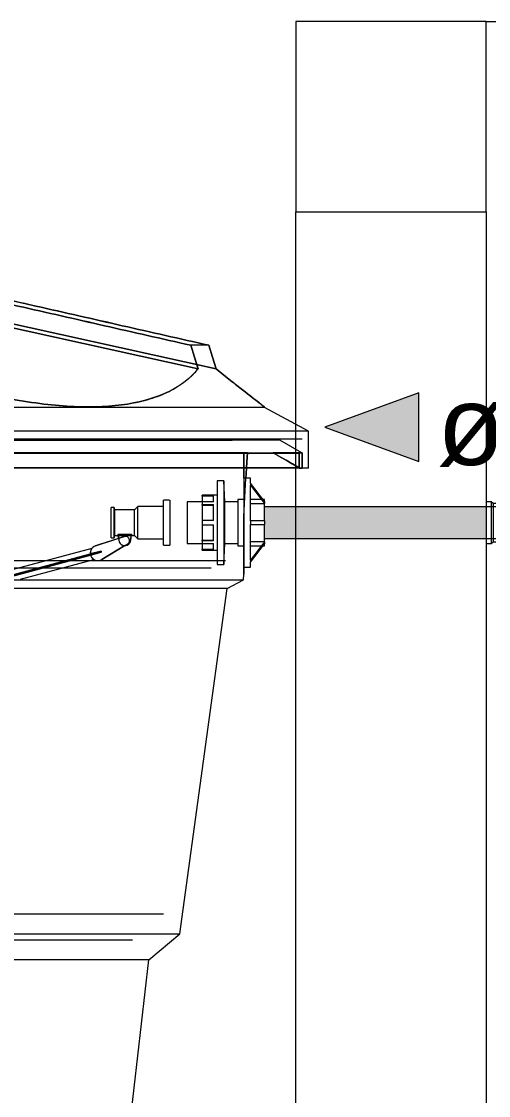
# Model space of a CAD drawing. Header units: metres. Extents: x 34 to 87, y -2.3 to 19.3.
# Drawn here: x 53.261 to 53.629, y 4.054 to 4.9 of the extents above; entities that cross this region are included whole.
import ezdxf

# ---------------------------------------------------------------- set-up
doc = ezdxf.new("R2010")
doc.units = ezdxf.units.M
for name, color, linetype, lineweight in [('A-DETL', 7, 'Continuous', 5), ('G-ANNO-DIMS', 7, 'Continuous', 5), ('P-PIPE', 7, 'Continuous', 5), ('P-PIPE-IDEN', 7, 'Continuous', 5), ('P-SANR-FIXT', 7, 'Continuous', 5), ('S-BEAM', 7, 'Continuous', 5)]:
    doc.layers.add(name, color=color, linetype=linetype, lineweight=lineweight)
doc.styles.add('Arial', font='arial.ttf', dxfattribs={"height": 0.0625})

# ---------------------------------------------------------------- blocks, each defined once
blk = doc.blocks.new('IFC_ifc-3-BB')
at = {"layer": 'S-BEAM', "color": 253, "lineweight": 18, "true_color": 0xaaaaaa}
for p, q in [((41.33262, 4.9), (41.18262, 4.9)), ((41.18262, 4.9), (41.18262, 4.75)), ((41.33262, 4.75), (41.33262, 4.9)), ((41.18262, 4.75), (41.33262, 4.75))]:
    blk.add_line(p, q, dxfattribs=at)
blk = doc.blocks.new('Caixa d_água de polietileno 1000 a 5000 Litros - Fortlev - 1000 L-3700675-BB')
at = {"layer": 'P-SANR-FIXT', "color": 254, "true_color": 0xd2d2d2}
for p, q in [((41.11983, 4.62611), (40.60873, 4.73921)), ((40.60873, 4.73921), (41.11983, 4.62611)), ((41.15793, 4.59567), (41.15674, 4.59567)), ((41.11563, 4.5709), (39.74961, 4.5709)), ((41.11563, 4.5709), (39.74961, 4.5709)), ((41.04569, 4.57), (40.75873, 4.57)), ((41.07117, 4.57), (41.04569, 4.57)), ((41.15579, 4.57), (41.07117, 4.57)), ((41.18762, 4.5709), (41.11576, 4.5709)), ((41.18762, 4.5709), (41.11576, 4.5709)), ((41.16995, 4.57), (41.15579, 4.57)), ((40.87284, 4.5598), (41.18523, 4.5598)), ((41.18488, 4.56), (41.18664, 4.56)), ((41.18523, 4.56), (41.18762, 4.56)), ((41.18523, 4.56), (41.18523, 4.54785)), ((41.18523, 4.56), (41.18762, 4.56)), ((41.18523, 4.54825), (41.18523, 4.5598)), ((41.18668, 4.56), (41.18727, 4.56)), ((41.18742, 4.56), (41.18762, 4.56)), ((41.18762, 4.56), (41.18762, 4.54785)), ((41.18762, 4.54785), (41.18762, 4.56)), ((41.18523, 4.54785), (40.49262, 4.54785)), ((41.12085, 4.54825), (40.80377, 4.54825)), ((41.14028, 4.54825), (41.12109, 4.54825)), ((41.15559, 4.54825), (41.14051, 4.54825)), ((41.14162, 4.54785), (41.14162, 4.50995)), ((41.14162, 4.54005), (41.14162, 4.54785)), ((41.14373, 4.54785), (41.14329, 4.54)), ((41.14373, 4.54785), (41.14375, 4.54825)), ((41.18523, 4.54785), (41.14418, 4.54785)), ((41.16962, 4.54825), (41.15581, 4.54825)), ((41.18024, 4.54825), (41.16975, 4.54825)), ((41.18523, 4.54825), (41.18035, 4.54825)), ((41.18523, 4.54785), (41.18523, 4.54825)), ((41.18523, 4.54785), (41.18762, 4.54785)), ((41.18762, 4.54785), (41.18523, 4.54785)), ((41.19262, 4.54785), (41.18787, 4.54785)), ((40.98486, 4.47503), (40.85535, 4.47503)), ((40.98353, 4.47503), (40.89047, 4.47503)), ((41.05541, 4.47503), (40.98353, 4.47503)), ((41.10505, 4.47503), (41.02037, 4.47503)), ((41.10336, 4.47503), (41.05541, 4.47503)), ((41.10505, 4.47503), (41.10336, 4.47503)), ((41.12703, 4.47503), (41.10516, 4.47503)), ((41.1207, 4.47503), (41.10516, 4.47503)), ((41.12703, 4.47503), (41.12624, 4.47503)), ((41.09039, 4.46905), (40.46319, 4.46905)), ((41.05917, 4.46905), (40.998, 4.46905)), ((41.10936, 4.46905), (41.05917, 4.46905)), ((41.10143, 4.46905), (41.09039, 4.46905)), ((41.11572, 4.46905), (41.10143, 4.46905)), ((41.11572, 4.46905), (41.10936, 4.46905)), ((41.04098, 4.19636), (40.45763, 4.19636)), ((41.05432, 4.19636), (40.64883, 4.19636)), ((41.05432, 4.19636), (41.04098, 4.19636)), ((41.07225, 4.19636), (41.05436, 4.19636)), ((41.07225, 4.19636), (41.05436, 4.19636)), ((41.07826, 4.19636), (41.07225, 4.19636)), ((41.07675, 4.19636), (41.07225, 4.19636)), ((41.07826, 4.19636), (41.07675, 4.19636)), ((41.04734, 4.17588), (40.80491, 4.17588)), ((40.97786, 4.17588), (40.87189, 4.17588)), ((41.04734, 4.17588), (40.97786, 4.17588)), ((41.05385, 4.17588), (41.04752, 4.17588)), ((41.05385, 4.17588), (41.04752, 4.17588))]:
    blk.add_line(p, q, dxfattribs=at)
at = {"layer": 'P-SANR-FIXT', "color": 8, "true_color": 0x808080}
for p, q in [((40.63085, 4.73122), (41.10551, 4.62611)), ((41.11402, 4.64478), (41.09978, 4.64478)), ((41.15793, 4.59567), (39.7073, 4.59567)), ((41.15793, 4.59567), (41.15775, 4.59625)), ((41.19262, 4.57723), (41.15793, 4.59567)), ((41.19262, 4.57723), (39.67262, 4.57723)), ((41.19262, 4.54785), (41.19262, 4.57723)), ((41.18727, 4.56), (41.16995, 4.57)), ((41.19262, 4.54785), (39.67262, 4.54785)), ((41.14138, 4.46), (41.14162, 4.46431)), ((41.1285, 4.45319), (40.45977, 4.45319)), ((40.45978, 4.46), (41.14138, 4.46)), ((41.09112, 4.18104), (41.1285, 4.45319)), ((41.1285, 4.45319), (41.14138, 4.46)), ((40.45763, 4.18104), (41.09112, 4.18104)), ((41.0667, 4.16055), (41.09112, 4.18104)), ((41.0667, 4.16055), (40.45763, 4.16055)), ((41.04762, 3.99521), (41.0667, 4.16055))]:
    blk.add_line(p, q, dxfattribs=at)
at = {"layer": 'P-SANR-FIXT', "color": 7, "true_color": 0xf9f9f9}
for p, q in [((41.10551, 4.62611), (40.65263, 4.72639)), ((41.11402, 4.64478), (41.09978, 4.64478)), ((41.10547, 4.62624), (41.10451, 4.62939)), ((41.1308, 4.57), (40.20895, 4.57)), ((41.13244, 4.57), (41.13082, 4.57)), ((41.13182, 4.56), (41.14174, 4.56)), ((41.13255, 4.56), (41.13183, 4.56)), ((41.13969, 4.56), (41.13255, 4.56)), ((41.14191, 4.56), (41.13969, 4.56)), ((41.14162, 4.56), (41.14441, 4.56)), ((41.14441, 4.56), (41.14162, 4.56)), ((41.14162, 4.5598), (41.14162, 4.54825)), ((41.14162, 4.54825), (41.14162, 4.5598)), ((41.14423, 4.55677), (41.14375, 4.54825)), ((41.14439, 4.5598), (41.14423, 4.5569)), ((41.18662, 4.56), (41.18523, 4.56)), ((41.18702, 4.56), (41.18668, 4.56)), ((40.98671, 4.54785), (40.95075, 4.54785)), ((41.13077, 4.54785), (40.98682, 4.54785)), ((41.13113, 4.54785), (41.1308, 4.54785)), ((41.13383, 4.54825), (41.13132, 4.54825)), ((41.1323, 4.54785), (41.13141, 4.54785)), ((41.13916, 4.54785), (41.13247, 4.54785)), ((41.14179, 4.54785), (41.13925, 4.54785)), ((41.14399, 4.54785), (41.14193, 4.54785)), ((41.15572, 4.54825), (41.14937, 4.54825)), ((41.15698, 4.54825), (41.15591, 4.54825)), ((41.16905, 4.54825), (41.16232, 4.54825)), ((41.17784, 4.54825), (41.17264, 4.54825)), ((41.18523, 4.54825), (41.1804, 4.54825)), ((41.11202, 4.45319), (40.9388, 4.45319)), ((40.96401, 4.46), (41.10819, 4.46)), ((41.10845, 4.46), (41.11306, 4.46)), ((41.11365, 4.45319), (41.11226, 4.45319)), ((41.11321, 4.46), (41.11467, 4.46)), ((40.84819, 4.18104), (41.01724, 4.18104)), ((41.01729, 4.18104), (41.06037, 4.18104)), ((40.99561, 4.16055), (40.45763, 4.16055)), ((41.05176, 4.16055), (40.99575, 4.16055))]:
    blk.add_line(p, q, dxfattribs=at)
at = {"layer": 'P-SANR-FIXT', "color": 7, "true_color": 0xefefef}
for p, q in [((41.02733, 4.59567), (40.65732, 4.59567)), ((41.15638, 4.59567), (41.02733, 4.59567)), ((40.98663, 4.57723), (40.52787, 4.57723)), ((41.16874, 4.57723), (40.98663, 4.57723)), ((41.17916, 4.57723), (41.16874, 4.57723)), ((41.18662, 4.57723), (41.17916, 4.57723)), ((41.19262, 4.57723), (41.18662, 4.57723)), ((40.20903, 4.57), (41.1308, 4.57)), ((40.20903, 4.57), (41.1308, 4.57)), ((41.13085, 4.57), (41.1323, 4.57)), ((41.13085, 4.57), (41.1323, 4.57)), ((41.16995, 4.57), (41.13244, 4.57)), ((40.49262, 4.56), (41.05857, 4.56)), ((41.01807, 4.56), (40.57521, 4.56)), ((41.14441, 4.56), (41.01821, 4.56)), ((41.0586, 4.56), (41.15435, 4.56)), ((41.14375, 4.54825), (41.14423, 4.55677)), ((41.14423, 4.5569), (41.14439, 4.5598)), ((41.14455, 4.56), (41.15435, 4.56)), ((41.15464, 4.56), (41.16424, 4.56)), ((41.15465, 4.56), (41.16424, 4.56)), ((41.16441, 4.56), (41.16482, 4.56)), ((41.16441, 4.56), (41.16482, 4.56)), ((41.16482, 4.56), (41.17393, 4.56)), ((41.16482, 4.56), (41.16849, 4.55789)), ((41.16849, 4.55789), (41.16482, 4.56)), ((41.17393, 4.56), (41.16482, 4.56)), ((41.17409, 4.56), (41.18488, 4.56)), ((41.18488, 4.56), (41.17409, 4.56)), ((41.18488, 4.56), (41.18664, 4.56)), ((41.18523, 4.56), (41.18673, 4.56)), ((41.18523, 4.5598), (41.18523, 4.54825)), ((41.18523, 4.54825), (41.18523, 4.5598)), ((41.18668, 4.56), (41.18727, 4.56)), ((41.18677, 4.56), (41.18702, 4.56)), ((41.18762, 4.56), (41.18727, 4.56)), ((41.13197, 4.54785), (41.13113, 4.54785)), ((41.13947, 4.54785), (41.13213, 4.54785)), ((41.14193, 4.54785), (41.13956, 4.54785)), ((41.14162, 4.54825), (41.14162, 4.54785)), ((41.14162, 4.54785), (41.14162, 4.54825)), ((41.14375, 4.54825), (41.14373, 4.54785)), ((41.18787, 4.54785), (41.14422, 4.54785)), ((41.14937, 4.54825), (41.14423, 4.54825)), ((41.16232, 4.54825), (41.15698, 4.54825)), ((41.17264, 4.54825), (41.16919, 4.54825)), ((41.17934, 4.54825), (41.17784, 4.54825)), ((41.1804, 4.54825), (41.17943, 4.54825)), ((41.18002, 4.55125), (41.18523, 4.54825)), ((41.18523, 4.54825), (41.18002, 4.55125)), ((40.9948, 4.47503), (40.98486, 4.47503)), ((41.02037, 4.47503), (40.99495, 4.47503)), ((40.998, 4.46905), (40.96251, 4.46905)), ((41.1285, 4.45319), (41.11373, 4.45319)), ((41.11467, 4.46), (41.14138, 4.46)), ((41.06037, 4.18104), (41.09112, 4.18104)), ((41.0667, 4.16055), (41.05189, 4.16055))]:
    blk.add_line(p, q, dxfattribs=at)
at = {"layer": 'P-SANR-FIXT', "color": 7, "true_color": 0xfcfcfc}
for p, q in [((40.92076, 4.56), (41.00931, 4.56)), ((40.99316, 4.56), (40.96635, 4.56)), ((41.01807, 4.56), (40.99317, 4.56)), ((41.00931, 4.56), (41.01829, 4.56)), ((41.04097, 4.56), (41.01821, 4.56)), ((41.01843, 4.56), (41.05856, 4.56)), ((41.0618, 4.56), (41.04098, 4.56)), ((41.0586, 4.56), (41.1082, 4.56)), ((41.08048, 4.56), (41.0618, 4.56)), ((41.09695, 4.56), (41.08048, 4.56)), ((41.10812, 4.56), (41.09695, 4.56)), ((41.11115, 4.56), (41.10818, 4.56)), ((41.10827, 4.56), (41.12603, 4.56)), ((41.12303, 4.56), (41.11115, 4.56)), ((41.126, 4.56), (41.12303, 4.56)), ((41.13169, 4.56), (41.12605, 4.56)), ((41.12607, 4.56), (41.13165, 4.56)), ((41.14174, 4.56), (41.14302, 4.56)), ((41.14441, 4.56), (41.14191, 4.56)), ((41.14302, 4.56), (41.14455, 4.56)), ((41.14469, 4.5598), (41.14998, 4.5598)), ((41.15356, 4.5598), (41.16048, 4.5598)), ((41.16102, 4.5598), (41.16301, 4.5598)), ((41.16461, 4.5598), (41.17128, 4.5598)), ((41.17299, 4.5598), (41.17892, 4.5598)), ((41.1804, 4.5598), (41.18497, 4.5598)), ((40.98663, 4.54785), (40.95083, 4.54785)), ((40.98685, 4.54825), (40.97538, 4.54825)), ((41.12029, 4.54785), (40.98674, 4.54785)), ((40.99009, 4.54825), (40.98697, 4.54825)), ((41.01871, 4.54825), (41.00594, 4.54825)), ((41.01957, 4.54825), (41.0188, 4.54825)), ((41.04704, 4.54825), (41.0339, 4.54825)), ((41.07229, 4.54825), (41.06024, 4.54825)), ((41.09035, 4.54825), (41.08485, 4.54825)), ((41.09522, 4.54825), (41.09062, 4.54825)), ((41.11576, 4.54825), (41.10657, 4.54825)), ((41.13103, 4.54785), (41.12029, 4.54785)), ((41.13099, 4.54825), (41.1254, 4.54825)), ((41.13132, 4.54825), (41.13099, 4.54825)), ((41.13141, 4.54785), (41.13106, 4.54785)), ((41.1394, 4.54825), (41.13383, 4.54825)), ((41.14191, 4.54825), (41.13971, 4.54825)), ((41.14401, 4.54785), (41.14179, 4.54785)), ((41.14406, 4.54825), (41.1427, 4.54825))]:
    blk.add_line(p, q, dxfattribs=at)
at = {"layer": 'P-SANR-FIXT', "color": 7, "true_color": 0xfefefe}
for p, q in [((40.96661, 4.5598), (40.97474, 4.5598)), ((40.97474, 4.5598), (40.98978, 4.5598)), ((40.98978, 4.5598), (40.99322, 4.5598)), ((40.99328, 4.5598), (40.99954, 4.5598)), ((40.99956, 4.5598), (41.00619, 4.5598)), ((41.00619, 4.5598), (41.01822, 4.5598)), ((41.0184, 4.5598), (41.01973, 4.5598)), ((41.01973, 4.5598), (41.03467, 4.5598)), ((41.03467, 4.5598), (41.03553, 4.5598)), ((41.03574, 4.5598), (41.0412, 4.5598)), ((41.04124, 4.5598), (41.04762, 4.5598)), ((41.04762, 4.5598), (41.0586, 4.5598)), ((41.05871, 4.5598), (41.06085, 4.5598)), ((41.06085, 4.5598), (41.06204, 4.5598)), ((41.06208, 4.5598), (41.07285, 4.5598)), ((41.07285, 4.5598), (41.07623, 4.5598)), ((41.07651, 4.5598), (41.08055, 4.5598)), ((41.08092, 4.5598), (41.08446, 4.5598)), ((41.08446, 4.5598), (41.09587, 4.5598)), ((41.09587, 4.5598), (41.097, 4.5598)), ((41.09703, 4.5598), (41.10523, 4.5598)), ((41.10523, 4.5598), (41.1114, 4.5598)), ((41.11143, 4.5598), (41.11637, 4.5598)), ((41.11665, 4.5598), (41.1181, 4.5598)), ((41.11831, 4.5598), (41.12326, 4.5598)), ((41.12326, 4.5598), (41.13115, 4.5598)), ((41.13139, 4.5598), (41.13178, 4.5598)), ((41.13449, 4.5598), (41.13552, 4.5598)), ((41.13552, 4.5598), (41.13948, 4.5598)), ((41.14192, 4.5598), (41.14346, 4.5598)), ((41.14367, 4.5598), (41.14469, 4.5598))]:
    blk.add_line(p, q, dxfattribs=at)
at = {"layer": 'P-SANR-FIXT', "color": 7, "true_color": 0xfdfdfd}
for p, q in [((41.13194, 4.5598), (41.1327, 4.5598)), ((41.13272, 4.5598), (41.13449, 4.5598)), ((41.13948, 4.5598), (41.13991, 4.5598)), ((41.13996, 4.5598), (41.14192, 4.5598)), ((41.14998, 4.5598), (41.15314, 4.5598)), ((41.16301, 4.5598), (41.16461, 4.5598)), ((41.17128, 4.5598), (41.17298, 4.5598)), ((41.17892, 4.5598), (41.1804, 4.5598)), ((40.97538, 4.54825), (40.96648, 4.54825)), ((41.00594, 4.54825), (40.99009, 4.54825)), ((41.0339, 4.54825), (41.01957, 4.54825)), ((41.06024, 4.54825), (41.04704, 4.54825)), ((41.08485, 4.54825), (41.07229, 4.54825)), ((41.10657, 4.54825), (41.09522, 4.54825)), ((41.1181, 4.54825), (41.11576, 4.54825)), ((41.12042, 4.54825), (41.1181, 4.54825)), ((41.1254, 4.54825), (41.12069, 4.54825)), ((41.14258, 4.54825), (41.14191, 4.54825))]:
    blk.add_line(p, q, dxfattribs=at)
at = {"layer": 'P-SANR-FIXT', "color": 8, "true_color": 0x808080, "flags": 128}
for points in [[(41.09978, 4.64478), (41.10265, 4.63544), (41.10551, 4.62611)], [(41.11983, 4.62611), (41.11693, 4.63544), (41.11402, 4.64478)], [(41.14162, 4.50995), (41.14301, 4.53498), (41.14373, 4.54785)]]:
    blk.add_lwpolyline(points, dxfattribs=at)
at = {"layer": 'P-SANR-FIXT', "color": 7, "true_color": 0xf9f9f9, "flags": 128}
blk.add_lwpolyline([(41.10447, 4.62951), (41.10265, 4.63544), (41.09978, 4.64478)], dxfattribs=at)
at = {"layer": 'P-SANR-FIXT', "color": 254, "true_color": 0xd2d2d2, "flags": 128}
for points in [[(41.11402, 4.64478), (41.11693, 4.63544), (41.11983, 4.62611)], [(41.18523, 4.5598), (41.18506, 4.5599), (41.18488, 4.56)]]:
    blk.add_lwpolyline(points, dxfattribs=at)
at = {"layer": 'P-SANR-FIXT', "color": 7, "true_color": 0xefefef, "flags": 128}
for points in [[(41.16874, 4.55774), (41.17502, 4.55413), (41.17976, 4.5514)], [(41.17976, 4.5514), (41.17502, 4.55413), (41.16874, 4.55774)], [(41.18488, 4.56), (41.18506, 4.5599), (41.18523, 4.5598)]]:
    blk.add_lwpolyline(points, dxfattribs=at)
at = {"layer": 'P-SANR-FIXT', "color": 8, "true_color": 0x808080}
for points, knots in [([(40.55612, 4.76841), (40.56725, 4.76584), (40.58966, 4.76071), (40.62352, 4.753), (40.65178, 4.74656), (40.67439, 4.74141), (40.69138, 4.73755), (40.70838, 4.73369), (40.73103, 4.72854), (40.75935, 4.7221), (40.79337, 4.71437), (40.86141, 4.69891), (40.94085, 4.68087), (41.03166, 4.66025), (41.07708, 4.64994), (41.09978, 4.64478)], [0, 0, 0, 0, 0.0625, 0.125, 0.1875, 0.21875, 0.25, 0.28125, 0.3125, 0.375, 0.4375, 0.5, 0.75, 0.875, 1, 1, 1, 1]), ([(41.11402, 4.64478), (41.09127, 4.64994), (41.04579, 4.66025), (40.97754, 4.67572), (40.90927, 4.69118), (40.85237, 4.70406), (40.80681, 4.71437), (40.77265, 4.7221), (40.74415, 4.72854), (40.72134, 4.73369), (40.70424, 4.73755), (40.68712, 4.74141), (40.66427, 4.74656), (40.6357, 4.753), (40.60139, 4.76071), (40.57842, 4.76584), (40.5669, 4.76841)], [0, 0, 0, 0, 0.125, 0.25, 0.375, 0.5, 0.5625, 0.625, 0.6875, 0.71875, 0.75, 0.78125, 0.8125, 0.875, 0.9375, 1, 1, 1, 1]), ([(41.10551, 4.62611), (41.09957, 4.61899), (41.08433, 4.60721), (41.05148, 4.59717), (41.00931, 4.59515), (40.96323, 4.6007), (40.91665, 4.61148), (40.88687, 4.62077), (40.87165, 4.62611)], [0, 0, 0, 0, 0.181818, 0.363636, 0.545455, 0.727273, 0.863636, 1, 1, 1, 1]), ([(41.15775, 4.59625), (41.15775, 4.59625), (41.15482, 4.59851), (41.14403, 4.60691), (41.1314, 4.61687), (41.12388, 4.62286), (41.11983, 4.62611)], [0, 0, 0, 0, 0.333333, 0.666667, 0.833333, 1, 1, 1, 1]), ([(41.14162, 4.50995), (41.14162, 4.5063), (41.14162, 4.50097), (41.14162, 4.49496), (41.14162, 4.4916), (41.14162, 4.48915), (41.14162, 4.48674), (41.14162, 4.48437), (41.14162, 4.48208), (41.14162, 4.47988), (41.14162, 4.47776), (41.14162, 4.47571), (41.14162, 4.47376), (41.14162, 4.47199), (41.14162, 4.47035), (41.14162, 4.46882), (41.14162, 4.46747), (41.14162, 4.46637), (41.14162, 4.46552), (41.14162, 4.46467), (41.14162, 4.46437), (41.14162, 4.46431)], [0, 0, 0, 0, 0.166667, 0.25, 0.291667, 0.333333, 0.375, 0.416667, 0.458333, 0.5, 0.541667, 0.583333, 0.625, 0.666667, 0.708333, 0.75, 0.791667, 0.833333, 0.875, 0.916667, 1, 1, 1, 1])]:
    blk.add_open_spline(points, degree=3, knots=knots, dxfattribs=at)
at = {"layer": 'P-SANR-FIXT', "color": 7, "true_color": 0xf9f9f9}
blk.add_open_spline([(41.09978, 4.64478), (41.07708, 4.64994), (41.03166, 4.66025), (40.96355, 4.67572), (40.89546, 4.69118), (40.83873, 4.70406), (40.79337, 4.71437), (40.75935, 4.7221), (40.73103, 4.72854), (40.70838, 4.73369), (40.69138, 4.73755), (40.67439, 4.74141), (40.65178, 4.74656), (40.62352, 4.753), (40.59327, 4.75989), (40.57443, 4.7642), (40.56683, 4.76595)], degree=3, knots=[0, 0, 0, 0, 0.125, 0.25, 0.375, 0.5, 0.5625, 0.625, 0.6875, 0.71875, 0.75, 0.78125, 0.8125, 0.875, 0.9375, 0.9799962, 0.9799962, 0.9799962, 0.9799962], dxfattribs=at)
at = {"layer": 'P-SANR-FIXT', "color": 254, "true_color": 0xd2d2d2}
for points, knots in [([(40.5669, 4.76841), (40.57842, 4.76584), (40.60139, 4.76071), (40.6357, 4.753), (40.66427, 4.74656), (40.68712, 4.74141), (40.70424, 4.73755), (40.72134, 4.73369), (40.74415, 4.72854), (40.77265, 4.7221), (40.80681, 4.71437), (40.87514, 4.69891), (40.95478, 4.68087), (41.04579, 4.66025), (41.09127, 4.64994), (41.11402, 4.64478)], [0, 0, 0, 0, 0.0625, 0.125, 0.1875, 0.21875, 0.25, 0.28125, 0.3125, 0.375, 0.4375, 0.5, 0.75, 0.875, 1, 1, 1, 1]), ([(41.11983, 4.62611), (41.12388, 4.62286), (41.1314, 4.61687), (41.14403, 4.60691), (41.15266, 4.60019), (41.15593, 4.59766), (41.15665, 4.59709)], [0, 0, 0, 0, 0.1666667, 0.3333333, 0.6666667, 0.8333333, 0.8333333, 0.8333333, 0.8333333]), ([(41.14162, 4.46431), (41.14162, 4.46437), (41.14162, 4.46467), (41.14162, 4.46552), (41.14162, 4.46637), (41.14162, 4.46747), (41.14162, 4.46861), (41.14162, 4.46936), (41.14162, 4.46963)], [0, 0, 0, 0, 0.0833333, 0.125, 0.1666667, 0.2083333, 0.25, 0.271917, 0.271917, 0.271917, 0.271917])]:
    blk.add_open_spline(points, degree=3, knots=knots, dxfattribs=at)
at = {"layer": 'P-SANR-FIXT', "color": 7, "true_color": 0xf9f9f9}
for points in [[(41.09937, 4.61973), (41.10045, 4.6207), (41.10148, 4.6217), (41.10247, 4.62272)], [(41.10272, 4.62298), (41.10316, 4.62345), (41.1036, 4.62392), (41.10403, 4.62439)], [(41.10424, 4.62463), (41.10467, 4.62512), (41.1051, 4.62561), (41.10551, 4.62611)], [(41.09162, 4.61368), (41.09174, 4.61376), (41.09187, 4.61385), (41.09199, 4.61393)], [(41.09281, 4.6145), (41.09311, 4.61471), (41.0934, 4.61492), (41.09369, 4.61513)], [(41.09391, 4.61529), (41.09418, 4.61548), (41.09444, 4.61568), (41.09471, 4.61588)], [(41.09473, 4.61589), (41.09493, 4.61605), (41.09514, 4.6162), (41.09534, 4.61636)], [(41.09534, 4.61636), (41.09546, 4.61645), (41.09557, 4.61654), (41.09568, 4.61662)], [(41.09588, 4.61678), (41.0961, 4.61695), (41.09631, 4.61712), (41.09652, 4.61729)], [(41.09674, 4.61747), (41.09702, 4.6177), (41.0973, 4.61793), (41.09757, 4.61816)], [(41.0977, 4.61827), (41.09796, 4.61849), (41.09822, 4.61871), (41.09847, 4.61893)], [(41.09866, 4.61909), (41.09883, 4.61924), (41.099, 4.61939), (41.09916, 4.61954)]]:
    blk.add_open_spline(points, degree=3, dxfattribs=at)
at = {"layer": 'P-SANR-FIXT', "color": 7, "true_color": 0xefefef}
for points in [[(41.0675, 4.60251), (41.07023, 4.60335), (41.07286, 4.60426), (41.07539, 4.60526)], [(41.07553, 4.60531), (41.07801, 4.60629), (41.08039, 4.60735), (41.08266, 4.60848)], [(40.95796, 4.60252), (40.96688, 4.60085), (40.97553, 4.59951), (40.98387, 4.59851)], [(40.98387, 4.59851), (40.99221, 4.5975), (41.00025, 4.59683), (41.00796, 4.5965)], [(41.00796, 4.5965), (41.01463, 4.59621), (41.02104, 4.59617), (41.02719, 4.59638)], [(41.02739, 4.59639), (41.02828, 4.59642), (41.02916, 4.59646), (41.03003, 4.5965)], [(41.03003, 4.5965), (41.03704, 4.59683), (41.04367, 4.5975), (41.04992, 4.59851)], [(41.04993, 4.59851), (41.05618, 4.59951), (41.06204, 4.60085), (41.0675, 4.60251)]]:
    blk.add_open_spline(points, degree=3, dxfattribs=at)
for points, knots in [([(41.08266, 4.60848), (41.08499, 4.60964), (41.08784, 4.61123), (41.09052, 4.61295), (41.09112, 4.61334)], [0.81818839, 0.81818839, 0.81818839, 0.81818839, 0.86363636, 0.87673114, 0.87673114, 0.87673114, 0.87673114]), ([(41.14162, 4.46963), (41.14162, 4.46987), (41.14162, 4.47038), (41.14162, 4.47118), (41.14162, 4.47229), (41.14162, 4.47377), (41.14162, 4.47571), (41.14162, 4.47776), (41.14162, 4.47988), (41.14162, 4.48208), (41.14162, 4.48422), (41.14162, 4.48564), (41.14162, 4.48628)], [0.271917, 0.271917, 0.271917, 0.271917, 0.2916667, 0.3125, 0.3333333, 0.375, 0.4166667, 0.4583333, 0.5, 0.5416667, 0.5833333, 0.6167551, 0.6167551, 0.6167551, 0.6167551])]:
    blk.add_open_spline(points, degree=3, knots=knots, dxfattribs=at)
at = {"layer": 'P-SANR-FIXT', "color": 8, "true_color": 0x808080}
blk.add_open_spline([(41.15665, 4.59709), (41.15738, 4.59653), (41.15775, 4.59625), (41.15775, 4.59625)], degree=3, dxfattribs=at)
blk = doc.blocks.new('Adaptador Soldavel com Anel para Caixa Dagua - Fortlev - Standard-3699202-BB')
at = {"layer": 'P-PIPE', "color": 253, "true_color": 0xa6a6a6}
for p, q in [((41.12582, 4.538), (41.12062, 4.538)), ((41.12062, 4.538), (41.12062, 4.505)), ((41.12665, 4.5215), (41.12582, 4.538)), ((41.12582, 4.538), (41.12582, 4.51629)), ((41.14329, 4.54005), (41.14162, 4.54005)), ((41.14162, 4.54005), (41.14162, 4.51026)), ((41.10862, 4.5215), (41.09682, 4.5215)), ((41.09682, 4.5215), (41.09682, 4.505)), ((41.10862, 4.52678), (41.10862, 4.52672)), ((41.10862, 4.52594), (41.10862, 4.52672)), ((41.10862, 4.52581), (41.10862, 4.52157)), ((41.10862, 4.52148), (41.10862, 4.51923)), ((41.11762, 4.52148), (41.10862, 4.52148)), ((41.11762, 4.52594), (41.10863, 4.52594)), ((41.10869, 4.52672), (41.11762, 4.52672)), ((41.12062, 4.52678), (41.1087, 4.52678)), ((41.11762, 4.52148), (41.11762, 4.52672)), ((41.13682, 4.5215), (41.12665, 4.5215)), ((41.12665, 4.505), (41.12665, 4.5215)), ((41.14162, 4.52338), (41.13682, 4.52338)), ((41.13682, 4.52338), (41.13682, 4.505)), ((41.10862, 4.51891), (41.10862, 4.51923)), ((41.10862, 4.51923), (41.11762, 4.51923)), ((41.10862, 4.51891), (41.10862, 4.5066)), ((41.10862, 4.51891), (41.11762, 4.51891)), ((41.11762, 4.50659), (41.11762, 4.51923)), ((41.12582, 4.51606), (41.12582, 4.505)), ((41.09682, 4.505), (41.09682, 4.4885)), ((41.10862, 4.50659), (41.10862, 4.505)), ((41.11762, 4.50659), (41.10862, 4.50659)), ((41.10862, 4.505), (41.10862, 4.50341)), ((41.10862, 4.50341), (41.11762, 4.50341)), ((41.10862, 4.5034), (41.10862, 4.49109)), ((41.11762, 4.49077), (41.11762, 4.50341)), ((41.12062, 4.505), (41.12062, 4.472)), ((41.12582, 4.505), (41.12582, 4.472)), ((41.12665, 4.4885), (41.12665, 4.505)), ((41.13682, 4.505), (41.13682, 4.48663)), ((41.14162, 4.50999), (41.14162, 4.505)), ((41.14162, 4.505), (41.14162, 4.46995)), ((41.09682, 4.4885), (41.10862, 4.4885)), ((41.10862, 4.49077), (41.10862, 4.49109)), ((41.10862, 4.49109), (41.11762, 4.49109)), ((41.10862, 4.49077), (41.10862, 4.48852)), ((41.11762, 4.49077), (41.10862, 4.49077)), ((41.10862, 4.48852), (41.11762, 4.48852)), ((41.10862, 4.48843), (41.10862, 4.48406)), ((41.11762, 4.48328), (41.11762, 4.48852)), ((41.12582, 4.472), (41.12665, 4.4885)), ((41.12665, 4.4885), (41.13656, 4.4885)), ((41.13682, 4.48663), (41.14146, 4.48663)), ((41.10862, 4.48328), (41.10862, 4.48406)), ((41.10862, 4.48406), (41.11762, 4.48406)), ((41.10862, 4.48328), (41.10862, 4.48323)), ((41.11762, 4.48328), (41.10862, 4.48328)), ((41.10862, 4.48323), (41.12062, 4.48323)), ((41.12062, 4.472), (41.12582, 4.472))]:
    blk.add_line(p, q, dxfattribs=at)
at = {"layer": 'P-PIPE'}
for p, q in [((41.14692, 4.54005), (41.14329, 4.54005)), ((41.14692, 4.53608), (41.14692, 4.54005)), ((41.14692, 4.53608), (41.14692, 4.53458)), ((41.15782, 4.52161), (41.14692, 4.53608)), ((41.14692, 4.5065), (41.14692, 4.53458)), ((41.14692, 4.53458), (41.15782, 4.52011)), ((41.15782, 4.52338), (41.14692, 4.52338)), ((41.15782, 4.52161), (41.15782, 4.52338)), ((41.15782, 4.52161), (41.15782, 4.52011)), ((41.14692, 4.52011), (41.15782, 4.52011)), ((41.15782, 4.5065), (41.15782, 4.52011)), ((41.14692, 4.5065), (41.14692, 4.505)), ((41.15782, 4.5065), (41.14692, 4.5065)), ((41.14692, 4.505), (41.14692, 4.5035)), ((41.14692, 4.47542), (41.14692, 4.5035)), ((41.14692, 4.5035), (41.15782, 4.5035)), ((41.15782, 4.5065), (41.15782, 4.505)), ((41.15782, 4.505), (41.15782, 4.5035)), ((41.15782, 4.48989), (41.15782, 4.5035)), ((41.15782, 4.48989), (41.14692, 4.47542)), ((41.15782, 4.48989), (41.14692, 4.48989)), ((41.14692, 4.47392), (41.15782, 4.48839)), ((41.14692, 4.48663), (41.15782, 4.48663)), ((41.15782, 4.48989), (41.15782, 4.48839)), ((41.15782, 4.48663), (41.15782, 4.48839)), ((41.14162, 4.46995), (41.14692, 4.46995)), ((41.14692, 4.47542), (41.14692, 4.47392)), ((41.14692, 4.46995), (41.14692, 4.47392))]:
    blk.add_line(p, q, dxfattribs=at)
at = {"layer": 'P-PIPE', "color": 254, "true_color": 0xdfdfdf}
for p, q in [((41.14162, 4.505), (41.14162, 4.50976)), ((41.14162, 4.49592), (41.14162, 4.505)), ((41.14162, 4.48914), (41.14162, 4.49581)), ((41.14162, 4.48741), (41.14162, 4.48909)), ((41.14162, 4.48663), (41.14162, 4.48725)), ((41.14162, 4.48629), (41.14162, 4.46995))]:
    blk.add_line(p, q, dxfattribs=at)
blk = doc.blocks.new('Torneira de Boia haste ABS Fortlev - 1_2_-3574042-BB')
at = {"layer": 'P-SANR-FIXT', "color": 253, "true_color": 0xa6a6a6}
for p, q in [((41.08307, 4.52276), (41.07822, 4.52276)), ((41.07822, 4.505), (41.07822, 4.52276)), ((41.08315, 4.52276), (41.08315, 4.52181)), ((41.08315, 4.52141), (41.08315, 4.505)), ((41.03937, 4.51686), (41.03702, 4.51686)), ((41.03702, 4.505), (41.03702, 4.51686)), ((41.03986, 4.515), (41.03937, 4.51686)), ((41.03937, 4.505), (41.03937, 4.51686)), ((41.05539, 4.515), (41.03986, 4.515)), ((41.03986, 4.51027), (41.03986, 4.515)), ((41.05815, 4.51776), (41.05539, 4.515)), ((41.05539, 4.505), (41.05539, 4.515)), ((41.07822, 4.51776), (41.05815, 4.51776)), ((41.05815, 4.505), (41.05815, 4.51776)), ((41.03702, 4.49314), (41.03702, 4.505)), ((41.03937, 4.49314), (41.03937, 4.505)), ((41.03986, 4.505), (41.03986, 4.51)), ((41.03986, 4.495), (41.03986, 4.505)), ((41.05539, 4.495), (41.05539, 4.505)), ((41.05815, 4.49224), (41.05815, 4.505)), ((41.07822, 4.48724), (41.07822, 4.505)), ((41.08315, 4.505), (41.08315, 4.48724)), ((41.03937, 4.49314), (41.03986, 4.495)), ((41.03986, 4.495), (41.05539, 4.495)), ((41.04244, 4.49584), (41.05298, 4.49584)), ((41.04244, 4.49584), (41.04302, 4.49108)), ((41.05239, 4.49108), (41.05298, 4.49584)), ((41.05539, 4.495), (41.05815, 4.49224)), ((41.02706, 4.48744), (41.02467, 4.48666)), ((41.04284, 4.49257), (41.02716, 4.48747)), ((41.02957, 4.47591), (41.04792, 4.48694)), ((41.03702, 4.49314), (41.03937, 4.49314)), ((41.05815, 4.49224), (41.06602, 4.49224)), ((41.0662, 4.49224), (41.07822, 4.49224)), ((41.07822, 4.48724), (41.08315, 4.48724)), ((40.81546, 4.42966), (41.02213, 4.48503)), ((40.81652, 4.4257), (41.02903, 4.48265)), ((41.02927, 4.48174), (40.81676, 4.4248)), ((41.02903, 4.48265), (41.02927, 4.48174)), ((40.96561, 4.46044), (41.02342, 4.47593))]:
    blk.add_line(p, q, dxfattribs=at)
at = {"layer": 'P-SANR-FIXT', "color": 254, "true_color": 0xdfdfdf}
for p, q in [((41.07822, 4.51781), (41.07822, 4.52276)), ((41.08315, 4.52276), (41.08315, 4.52181)), ((41.08315, 4.52141), (41.08315, 4.505)), ((41.03702, 4.505), (41.03702, 4.51686)), ((41.07822, 4.505), (41.07822, 4.51772)), ((41.03702, 4.49314), (41.03702, 4.505)), ((41.03986, 4.51), (41.03986, 4.51027)), ((41.07822, 4.49228), (41.07822, 4.505)), ((41.08315, 4.505), (41.08315, 4.48724)), ((41.0529, 4.49524), (41.04251, 4.49524)), ((41.04284, 4.49257), (41.04251, 4.49524)), ((41.0529, 4.49524), (41.05239, 4.49108)), ((41.02467, 4.48666), (41.02706, 4.48744)), ((41.02716, 4.48747), (41.04654, 4.49377)), ((41.04792, 4.48694), (41.02957, 4.47591)), ((41.04654, 4.49377), (41.04284, 4.49257)), ((41.04284, 4.49257), (41.04302, 4.49108)), ((41.04725, 4.494), (41.04668, 4.49382)), ((41.04668, 4.49382), (41.04725, 4.494)), ((41.04806, 4.48703), (41.04991, 4.48814)), ((41.04991, 4.48814), (41.04806, 4.48703)), ((41.07822, 4.48724), (41.07822, 4.49219)), ((40.81546, 4.42966), (41.02213, 4.48503)), ((40.81652, 4.4257), (41.02059, 4.48039)), ((40.81676, 4.4248), (41.02077, 4.47946)), ((41.02059, 4.48039), (41.02903, 4.48265)), ((41.02927, 4.48174), (41.02077, 4.47946)), ((41.02903, 4.48265), (41.02927, 4.48174)), ((40.96561, 4.46044), (41.02342, 4.47593))]:
    blk.add_line(p, q, dxfattribs=at)
at = {"layer": 'P-SANR-FIXT', "color": 7, "true_color": 0xf3f3f3}
for p, q in [((41.03937, 4.505), (41.03937, 4.51686)), ((41.03986, 4.51027), (41.03986, 4.515)), ((41.05539, 4.51366), (41.05539, 4.515)), ((41.05539, 4.505), (41.05539, 4.51366)), ((41.05815, 4.505), (41.05815, 4.51776)), ((41.07822, 4.51209), (41.07822, 4.51752)), ((41.07822, 4.51197), (41.07822, 4.51731)), ((41.07822, 4.505), (41.07822, 4.51193)), ((41.07822, 4.505), (41.07822, 4.5118)), ((41.03937, 4.49314), (41.03937, 4.505)), ((41.03986, 4.505), (41.03986, 4.51)), ((41.03986, 4.495), (41.03986, 4.505)), ((41.05539, 4.495), (41.05539, 4.505)), ((41.05815, 4.49224), (41.05815, 4.505)), ((41.07822, 4.4982), (41.07822, 4.505)), ((41.07822, 4.49807), (41.07822, 4.505)), ((41.07822, 4.49269), (41.07822, 4.49803)), ((41.07822, 4.49248), (41.07822, 4.49791)), ((40.81652, 4.4257), (41.02903, 4.48265)), ((40.81652, 4.4257), (41.02059, 4.48039)), ((40.81676, 4.4248), (41.02927, 4.48174)), ((40.81676, 4.4248), (41.02077, 4.47946)), ((41.02903, 4.48265), (41.02059, 4.48039)), ((41.02077, 4.47946), (41.02927, 4.48174)), ((41.02927, 4.48174), (41.02903, 4.48265)), ((41.02927, 4.48174), (41.02903, 4.48265))]:
    blk.add_line(p, q, dxfattribs=at)
at = {"layer": 'P-SANR-FIXT', "color": 7, "true_color": 0xfafafa}
blk.add_line((41.03986, 4.51), (41.03986, 4.51027), dxfattribs=at)
at = {"layer": 'P-SANR-FIXT', "color": 254, "true_color": 0xdfdfdf, "flags": 128}
for points in [[(41.04251, 4.49524), (41.04248, 4.4955), (41.04244, 4.49584)], [(41.05298, 4.49584), (41.05293, 4.4955), (41.0529, 4.49524)]]:
    blk.add_lwpolyline(points, dxfattribs=at)
at = {"layer": 'P-SANR-FIXT', "color": 253, "true_color": 0xa6a6a6}
for centre, radius, start, end in [((41.02651, 4.48101), 0.00594, 108, 157.55816), ((41.04771, 4.49166), 0.00472, 187, 310.0792), ((41.04771, 4.49166), 0.00472, 187, 229.82302), ((41.04771, 4.49166), 0.00472, 233.33473, 244.09737), ((41.04771, 4.49166), 0.00472, 272.64605, 310.18632), ((41.04771, 4.49166), 0.00472, 311.5, 353), ((41.04771, 4.49166), 0.00472, 312.82302, 326.21535), ((41.02651, 4.48101), 0.00594, 160.01701, 186.02551), ((41.02651, 4.48101), 0.00594, 195.12467, 207.01165), ((41.02651, 4.48101), 0.00594, 208.35909, 301), ((41.02651, 4.48101), 0.00594, 234.54585, 238.68276)]:
    blk.add_arc(centre, radius, start, end, dxfattribs=at)
at = {"layer": 'P-SANR-FIXT', "color": 254, "true_color": 0xdfdfdf}
for centre, radius, start, end in [((41.02651, 4.48101), 0.00594, 108, 134.0085), ((41.04771, 4.49166), 0.00472, 244.09737, 255.60644), ((41.04771, 4.49166), 0.00472, 258.37171, 269.98592), ((41.04825, 4.49092), 0.00324, 11.26845, 108), ((41.04825, 4.49092), 0.00324, 11.26845, 108), ((41.04825, 4.49092), 0.00324, 301, 312.21912), ((41.04825, 4.49092), 0.00324, 301, 312.21912), ((41.04825, 4.49092), 0.00324, 314.91667, 325.32658), ((41.04825, 4.49092), 0.00324, 314.91667, 325.32658), ((41.04825, 4.49092), 0.00324, 332.99294, 342.75), ((41.04825, 4.49092), 0.00324, 332.99294, 342.75), ((41.04825, 4.49092), 0.00324, 344.84081, 10.58333), ((41.04825, 4.49092), 0.00324, 344.84081, 10.58333), ((41.04771, 4.49166), 0.00472, 326.21535, 339.14412), ((41.04771, 4.49166), 0.00472, 339.60767, 353), ((41.02651, 4.48101), 0.00594, 173.86497, 186.02551), ((41.02651, 4.48101), 0.00594, 161.70443, 173.01751), ((41.02651, 4.48101), 0.00594, 195.12467, 206.65544), ((41.02651, 4.48101), 0.00594, 149.54389, 157.70462), ((41.02651, 4.48101), 0.00594, 209.64403, 221.80267), ((41.02651, 4.48101), 0.00594, 137.38335, 146.87434), ((41.02651, 4.48101), 0.00594, 224.1634, 234.54585), ((41.02651, 4.48101), 0.00594, 234.54585, 238.68276), ((41.02651, 4.48101), 0.00594, 238.5094, 301)]:
    blk.add_arc(centre, radius, start, end, dxfattribs=at)
at = {"layer": 'P-SANR-FIXT', "color": 7, "true_color": 0xf3f3f3}
for centre, radius, start, end in [((41.04771, 4.49166), 0.00472, 255.60644, 258.37171), ((41.02651, 4.48101), 0.00594, 173.85051, 186.02551), ((41.02651, 4.48101), 0.00594, 173.86497, 186.02551), ((41.02651, 4.48101), 0.00594, 161.64696, 173.02126), ((41.02651, 4.48101), 0.00594, 161.70443, 173.01751), ((41.02651, 4.48101), 0.00594, 195.12467, 207.01165), ((41.02651, 4.48101), 0.00594, 195.12467, 206.65544), ((41.02651, 4.48101), 0.00594, 149.4097, 157.55816), ((41.02651, 4.48101), 0.00594, 149.54389, 157.70462), ((41.02651, 4.48101), 0.00594, 209.64403, 221.80267), ((41.02651, 4.48101), 0.00594, 209.73189, 221.5935), ((41.02651, 4.48101), 0.00594, 137.13167, 147.01275), ((41.02651, 4.48101), 0.00594, 137.38335, 146.87434), ((41.02651, 4.48101), 0.00594, 223.944, 238.5094), ((41.02651, 4.48101), 0.00594, 224.1634, 234.54585)]:
    blk.add_arc(centre, radius, start, end, dxfattribs=at)
blk = doc.blocks.new('AF_Soldavel_Curva 45_90 - Standard-V32-BB')
at = {"layer": 'P-PIPE'}
for p, q in [((41.33662, 4.5215), (41.33262, 4.5215)), ((41.33262, 4.5215), (41.33262, 4.4885)), ((41.33802, 4.5201), (41.33662, 4.5215)), ((41.33662, 4.5215), (41.33662, 4.4885)), ((41.35302, 4.5201), (41.33802, 4.5201)), ((41.33802, 4.5201), (41.33802, 4.4899)), ((41.35412, 4.51904), (41.35302, 4.5201)), ((41.35302, 4.5201), (41.35302, 4.4899)), ((41.35412, 4.51904), (41.35412, 4.49096)), ((41.33262, 4.4885), (41.33662, 4.4885)), ((41.33662, 4.4885), (41.33802, 4.4899)), ((41.33802, 4.4899), (41.35302, 4.4899)), ((41.35302, 4.4899), (41.35412, 4.49096)), ((41.38597, 4.45911), (41.38491, 4.45801)), ((41.38491, 4.45801), (41.38491, 4.44301)), ((41.41511, 4.45801), (41.38491, 4.45801)), ((41.41405, 4.45911), (41.38597, 4.45911)), ((41.41511, 4.45801), (41.41405, 4.45911)), ((41.41511, 4.44301), (41.41511, 4.45801)), ((41.38491, 4.44301), (41.38351, 4.44161)), ((41.38351, 4.44161), (41.38351, 4.43761)), ((41.41651, 4.44161), (41.38351, 4.44161)), ((41.38351, 4.43761), (41.41651, 4.43761)), ((41.41511, 4.44301), (41.38491, 4.44301)), ((41.41651, 4.44161), (41.41511, 4.44301)), ((41.41651, 4.43761), (41.41651, 4.44161))]:
    blk.add_line(p, q, dxfattribs=at)
at = {"layer": 'P-PIPE', "flags": 128}
for points in [[(41.41405, 4.45911), (41.414, 4.46151), (41.41386, 4.4639), (41.41362, 4.46628), (41.41328, 4.46866), (41.41285, 4.47102), (41.41233, 4.47336), (41.41171, 4.47567), (41.411, 4.47796), (41.41021, 4.48022), (41.40932, 4.48245), (41.40834, 4.48464), (41.40727, 4.48678), (41.40613, 4.48889), (41.40489, 4.49094), (41.40358, 4.49295), (41.40219, 4.4949), (41.40072, 4.49679), (41.39917, 4.49863), (41.39756, 4.5004), (41.39587, 4.5021), (41.39412, 4.50374), (41.3923, 4.5053), (41.39042, 4.50679), (41.38849, 4.5082), (41.3865, 4.50954), (41.38445, 4.51079), (41.38236, 4.51197), (41.38023, 4.51305), (41.37805, 4.51405), (41.37583, 4.51497), (41.37358, 4.51579), (41.3713, 4.51652), (41.36899, 4.51717), (41.36666, 4.51771), (41.3643, 4.51817), (41.36193, 4.51853), (41.35955, 4.51879), (41.35716, 4.51896), (41.35476, 4.51904), (41.35412, 4.51904)], [(41.35412, 4.49096), (41.35539, 4.49093), (41.35666, 4.49086), (41.35793, 4.49073), (41.35919, 4.49055), (41.36044, 4.49033), (41.36169, 4.49005), (41.36292, 4.48972), (41.36414, 4.48934), (41.36534, 4.48892), (41.36652, 4.48845), (41.36768, 4.48793), (41.36882, 4.48736), (41.36994, 4.48675), (41.37104, 4.4861), (41.3721, 4.4854), (41.37314, 4.48466), (41.37414, 4.48388), (41.37512, 4.48306), (41.37606, 4.4822), (41.37696, 4.4813), (41.37783, 4.48037), (41.37867, 4.4794), (41.37946, 4.47841), (41.38021, 4.47738), (41.38092, 4.47632), (41.38158, 4.47523), (41.38221, 4.47412), (41.38279, 4.47299), (41.38332, 4.47183), (41.3838, 4.47065), (41.38424, 4.46945), (41.38463, 4.46824), (41.38497, 4.46701), (41.38526, 4.46577), (41.3855, 4.46452), (41.3857, 4.46326), (41.38584, 4.462), (41.38593, 4.46073), (41.38597, 4.45945), (41.38597, 4.45911)]]:
    blk.add_lwpolyline(points, dxfattribs=at)
blk = doc.blocks.new('Anotacao_Tuboseta - Fluxo 2-2612755-BB')
at = {"layer": 'P-PIPE-IDEN'}
blk.add_hatch(color=256, dxfattribs=at).paths.add_polyline_path([(42.68047, 3.11298), (42.60615, 3.14003), (42.68047, 3.16708)])
for p, q in [((42.68047, 3.16708), (42.60615, 3.14003)), ((42.68047, 3.11298), (42.68047, 3.16708)), ((42.60615, 3.14003), (42.68047, 3.11298))]:
    blk.add_line(p, q, dxfattribs=at)

msp = doc.modelspace()

# ---------------------------------------------------------------- hatches: boundary and pattern name
at = {"layer": 'P-PIPE', "true_color": 0x00ffff}
for points in [[(53.45768, 4.505), (53.62702, 4.505), (53.62702, 4.5175), (53.45222, 4.51745), (53.45222, 4.505), (53.45633, 4.505)], [(53.62702, 4.4925), (53.62702, 4.505), (53.45222, 4.505), (53.45222, 4.4925), (53.61363, 4.4925)]]:
    msp.add_hatch(color=4, dxfattribs=at).paths.add_polyline_path(points)

# ---------------------------------------------------------------- linework, layer by layer
at = {"layer": 'A-DETL', "color": 9, "true_color": 0xc0c0c0}
for p, q in [((53.47702, 3.8), (53.47702, 4.75)), ((53.62702, 4.75), (53.62702, 3.8))]:
    msp.add_line(p, q, dxfattribs=at)
at = {"layer": 'G-ANNO-DIMS'}
msp.add_line((53.62702, 4.9), (54.00238, 4.9), dxfattribs=at)
at = {"layer": 'P-PIPE'}
for p, q in [((53.64742, 4.5175), (53.45222, 4.5175)), ((53.45222, 4.4925), (53.64742, 4.4925))]:
    msp.add_line(p, q, dxfattribs=at)

# ---------------------------------------------------------------- block references
at = {"lineweight": 5}
msp.add_blockref('IFC_ifc-3-BB', (12.29441, 0), dxfattribs=at)
at = {"layer": 'P-PIPE', "color": 253, "true_color": 0xa6a6a6}
msp.add_blockref('Adaptador Soldavel com Anel para Caixa Dagua - Fortlev - Standard-3699202-BB', (12.29441, 0), dxfattribs=at)
at = {"layer": 'P-PIPE'}
msp.add_blockref('AF_Soldavel_Curva 45_90 - Standard-V32-BB', (12.29441, 0), dxfattribs=at)
at = {"layer": 'P-PIPE-IDEN'}
msp.add_blockref('Anotacao_Tuboseta - Fluxo 2-2612755-BB', (10.89355, 1.4402), dxfattribs=at)
at = {"layer": 'P-SANR-FIXT', "color": 7, "true_color": 0xefefef}
msp.add_blockref('Caixa d_água de polietileno 1000 a 5000 Litros - Fortlev - 1000 L-3700675-BB', (12.29441, 0), dxfattribs=at)
at = {"layer": 'P-SANR-FIXT', "color": 254, "true_color": 0xdfdfdf}
msp.add_blockref('Torneira de Boia haste ABS Fortlev - 1_2_-3574042-BB', (12.29441, 0), dxfattribs=at)

# ---------------------------------------------------------------- texts
at = {"layer": 'P-PIPE-IDEN', "insert": (53.58826, 4.61298), "char_height": 0.0625, "width": 0.1803797, "attachment_point": 1, "style": 'Arial'}
msp.add_mtext('ø25', dxfattribs=at)

doc.saveas('drawing.dxf')
